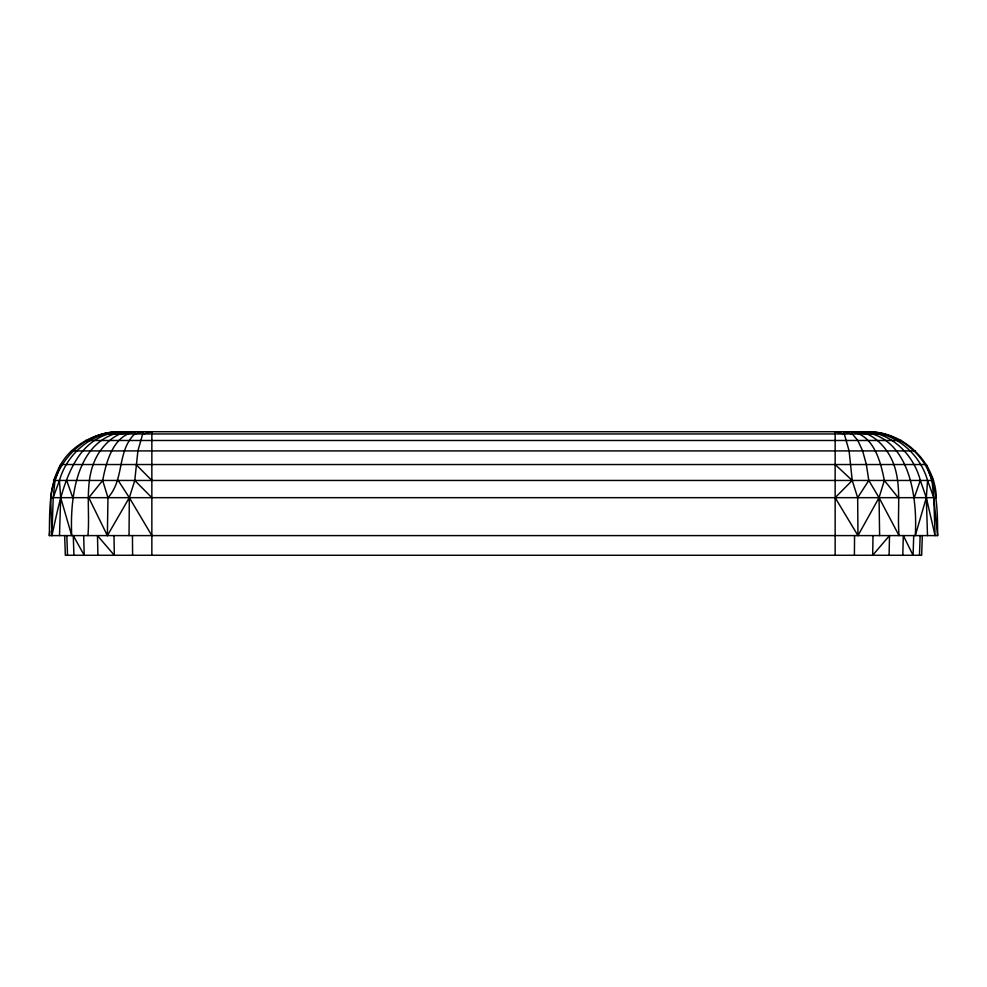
<?xml version="1.0" encoding="UTF-8"?>
<svg xmlns="http://www.w3.org/2000/svg" width="987" height="987" viewBox="0 0 987 987"><rect width="100%" height="100%" fill="white"/><g stroke="black" fill="none" stroke-linecap="round" stroke-linejoin="round"><path stroke-width="1.48" d="M129.038 535.596L129.334 497.67L134.775 480.459L137.896 450.911L143.337 431.726L134.688 433.959C116.737 451.145 124.646 479.731 107.953 497.67L107.373 535.596L129.334 497.67L118.206 480.459M854.397 555.274L854.557 535.596M867.413 433.959L851.596 431.726L852.312 433.959L857.851 440.486L862.638 450.911L866.364 464.532L868.794 480.459L879.047 497.67L899.058 535.596C896.578 507.232 904.24 475.944 886.807 450.911C879.948 441.423 870.423 433.157 858.406 431.726C909.286 433.392 917.663 496.547 915.282 535.596L926.312 497.67L927.57 480.459C919.946 453.588 895.271 432.368 866.919 431.726C890.422 431.936 912.642 444.582 925.016 464.532C937.502 486.184 937.551 511.352 937.65 535.596L49.35 535.596C49.769 506.393 48.178 472.674 71.496 450.911C84.524 439.03 101.34 432.232 118.958 431.726L868.042 431.726C903.734 431.529 935.281 461.99 936.33 497.67L50.67 497.67L51.916 535.596C61.046 495.56 70.324 433.231 123.375 431.726C76.246 439.166 69.892 497.46 71.718 535.596L60.688 497.67L59.43 480.459C67.054 453.588 91.729 432.368 120.081 431.726C83.476 431.097 54.618 462.656 50.67 497.67M872.989 535.596L872.681 555.274L889.521 535.596L889.09 555.274M87.942 535.596C90.422 507.232 82.76 475.944 100.193 450.911C107.052 441.423 116.577 433.157 128.594 431.726L113.406 433.959M902.784 555.274L903.327 535.596L913.086 555.274L913.715 535.596M59.504 535.596L60.688 497.67M51.916 535.596L53.212 497.67L55.001 480.459L60.602 464.532L926.398 464.532L931.999 480.459L937.65 535.596M919.489 555.274L920.155 535.596M922.339 535.596L921.661 555.274L65.339 555.274L64.661 535.596M49.35 535.596L49.819 531.043M107.373 535.596L88.768 497.67L102.673 480.459C106.337 461.546 113.098 435.267 135.404 431.726L134.688 433.959M852.312 433.959L843.663 431.726L849.104 450.911L852.225 480.459L835.15 497.67L857.962 535.596L879.047 497.67L884.327 480.459C880.663 461.546 873.902 435.267 851.596 431.726M914.258 497.67L920.316 480.459C913.678 454.625 891.31 432.121 863.625 431.726L873.594 433.959M53.212 497.67L59.43 480.459M57.739 472.489L53.508 480.459L933.492 480.459L929.26 472.489M857.962 535.596L857.666 497.67L868.794 480.459M143.127 433.959L151.85 431.726L151.85 555.274M119.587 433.959L135.404 431.726M102.426 433.959L118.958 431.726M104.684 433.959L123.375 431.726M101.661 433.959L885.339 433.959M85.487 440.486L901.513 440.486M71.496 450.911L915.504 450.911M863.625 431.726L882.316 433.959M868.042 431.726L884.574 433.959M843.873 433.959L835.15 431.726L835.15 555.274M835.15 464.532L852.225 480.459L857.666 497.67M135.996 464.532L151.85 480.459M134.775 480.459L151.85 497.67M884.327 480.459L898.232 497.67M129.334 497.67L151.85 535.596M927.57 480.459L933.788 497.67L935.084 535.596L926.312 497.67L920.316 480.459M66.684 480.459L72.742 497.67M102.673 480.459L107.953 497.67M66.845 535.596L67.511 555.274M926.312 497.67L927.496 535.596M73.914 555.274L73.285 535.596L84.216 555.274L83.673 535.596M97.91 555.274L97.479 535.596L114.319 555.274L114.011 535.596M879.047 497.67L879.627 535.596M132.443 535.596L132.603 555.274"/></g></svg>
